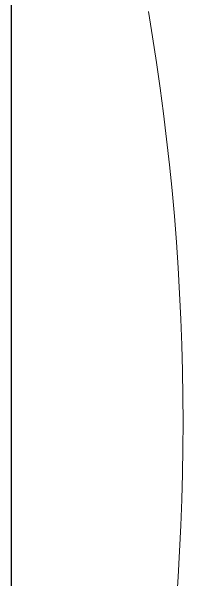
# Model space of a CAD drawing. Extents: x -12260 to 57327, y -29287 to 19916.
# Drawn here: x 45376 to 45455.7, y -3488 to -3240.5 of the extents above; entities that cross this region are included whole.
import ezdxf

# ---------------------------------------------------------------- set-up
doc = ezdxf.new("R2010")
doc.units = 0
doc.header["$LTSCALE"] = 0.25
doc.linetypes.add('DASHDOT', pattern=[25.4, 12.7, -6.35, 0, -6.35])
doc.layers.add('01-First Floor-FUR$0$FALSE CEILING', color=251, linetype='Continuous')
doc.layers.add('01-First Floor-FUR$0$LOADING', color=253, linetype='Continuous', lineweight=5)
doc.layers.add('E-LITE-CLNG-CNDT', color=6, linetype='DASHDOT', lineweight=35)

# ---------------------------------------------------------------- blocks, each defined once
blk = doc.blocks.new('01-First Floor-FUR$0$GF21018-P')
at = {"color": 0}
blk.add_arc((-0.0001, -0.52948), 1.06948, 80.36712, 99.63288, dxfattribs=at)
blk = doc.blocks.new('01-First Floor-FUR')
at = {"layer": '01-First Floor-FUR$0$FALSE CEILING', "linetype": 'Continuous'}
blk.add_line((45376, -6100), (45376, -2810), dxfattribs=at)
at = {"layer": '01-First Floor-FUR$0$LOADING', "extrusion": (-7.77426e-06, 2.24021e-05, 1), "xscale": 1000, "yscale": 1000, "zscale": 1000, "rotation": 269.9985892449479}
blk.add_blockref('01-First Floor-FUR$0$GF21018-P', (44910.62, -3419.58, -0.55), dxfattribs=at)

msp = doc.modelspace()

# ---------------------------------------------------------------- block references
at = {"layer": 'E-LITE-CLNG-CNDT'}
msp.add_blockref('01-First Floor-FUR', (0, 0), dxfattribs=at)

doc.saveas('drawing.dxf')
